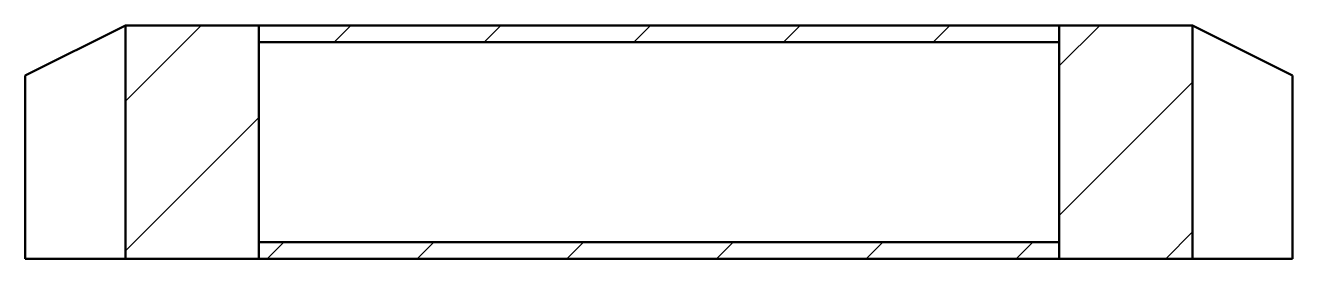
# Model space of a CAD drawing. Header units: millimetres. Extents: x 112.9 to 150.9, y 156 to 163.
import ezdxf

# ---------------------------------------------------------------- set-up
doc = ezdxf.new("R2010")
doc.units = ezdxf.units.MM
doc.header["$LTSCALE"] = 0.5
doc.layers.add('4-CIENKA CIĄGŁA', color=4, linetype='Continuous', lineweight=18)
doc.layers.add('41-GRUBA CIĄGŁA', color=41, linetype='Continuous', lineweight=50)

msp = doc.modelspace()

# ---------------------------------------------------------------- hatches: boundary and pattern name
at = {"layer": '4-CIENKA CIĄGŁA'}
h = msp.add_hatch(dxfattribs=at)
h.set_pattern_fill('ANSI31', color=256)
h.paths.add_polyline_path([(119.865, 163.041), (115.865, 163.041), (115.865, 156.041), (119.865, 156.041), (119.865, 156.541)])
h.paths.add_polyline_path([(147.865, 163.041), (143.865, 163.041), (143.865, 156.041), (147.865, 156.041)])
h.paths.add_polyline_path([(143.865, 163.041), (119.865, 163.041), (119.865, 162.541), (143.865, 162.541)])
h.paths.add_polyline_path([(143.865, 156.541), (119.865, 156.541), (119.865, 156.041), (131.865, 156.041), (143.865, 156.041)])

# ---------------------------------------------------------------- linework, layer by layer
at = {"layer": '41-GRUBA CIĄGŁA'}
for p, q in [((115.865, 163.041), (112.865, 161.541)), ((115.865, 156.041), (115.865, 163.041)), ((115.865, 163.041), (147.865, 163.041)), ((119.865, 156.041), (119.865, 163.041)), ((119.865, 163.041), (119.865, 162.541)), ((143.865, 156.041), (143.865, 163.041)), ((147.865, 156.041), (147.865, 163.041)), ((147.865, 163.041), (150.865, 161.541)), ((119.865, 162.541), (143.865, 162.541)), ((112.865, 156.041), (112.865, 161.541)), ((150.865, 156.041), (150.865, 161.541)), ((119.865, 156.041), (119.865, 156.541)), ((119.865, 156.541), (143.865, 156.541)), ((112.865, 156.041), (150.865, 156.041)), ((112.865, 156.041), (115.865, 156.041)), ((112.865, 156.041), (131.865, 156.041)), ((112.865, 156.041), (119.865, 156.041)), ((150.865, 156.041), (131.865, 156.041))]:
    msp.add_line(p, q, dxfattribs=at)

doc.saveas('drawing.dxf')
